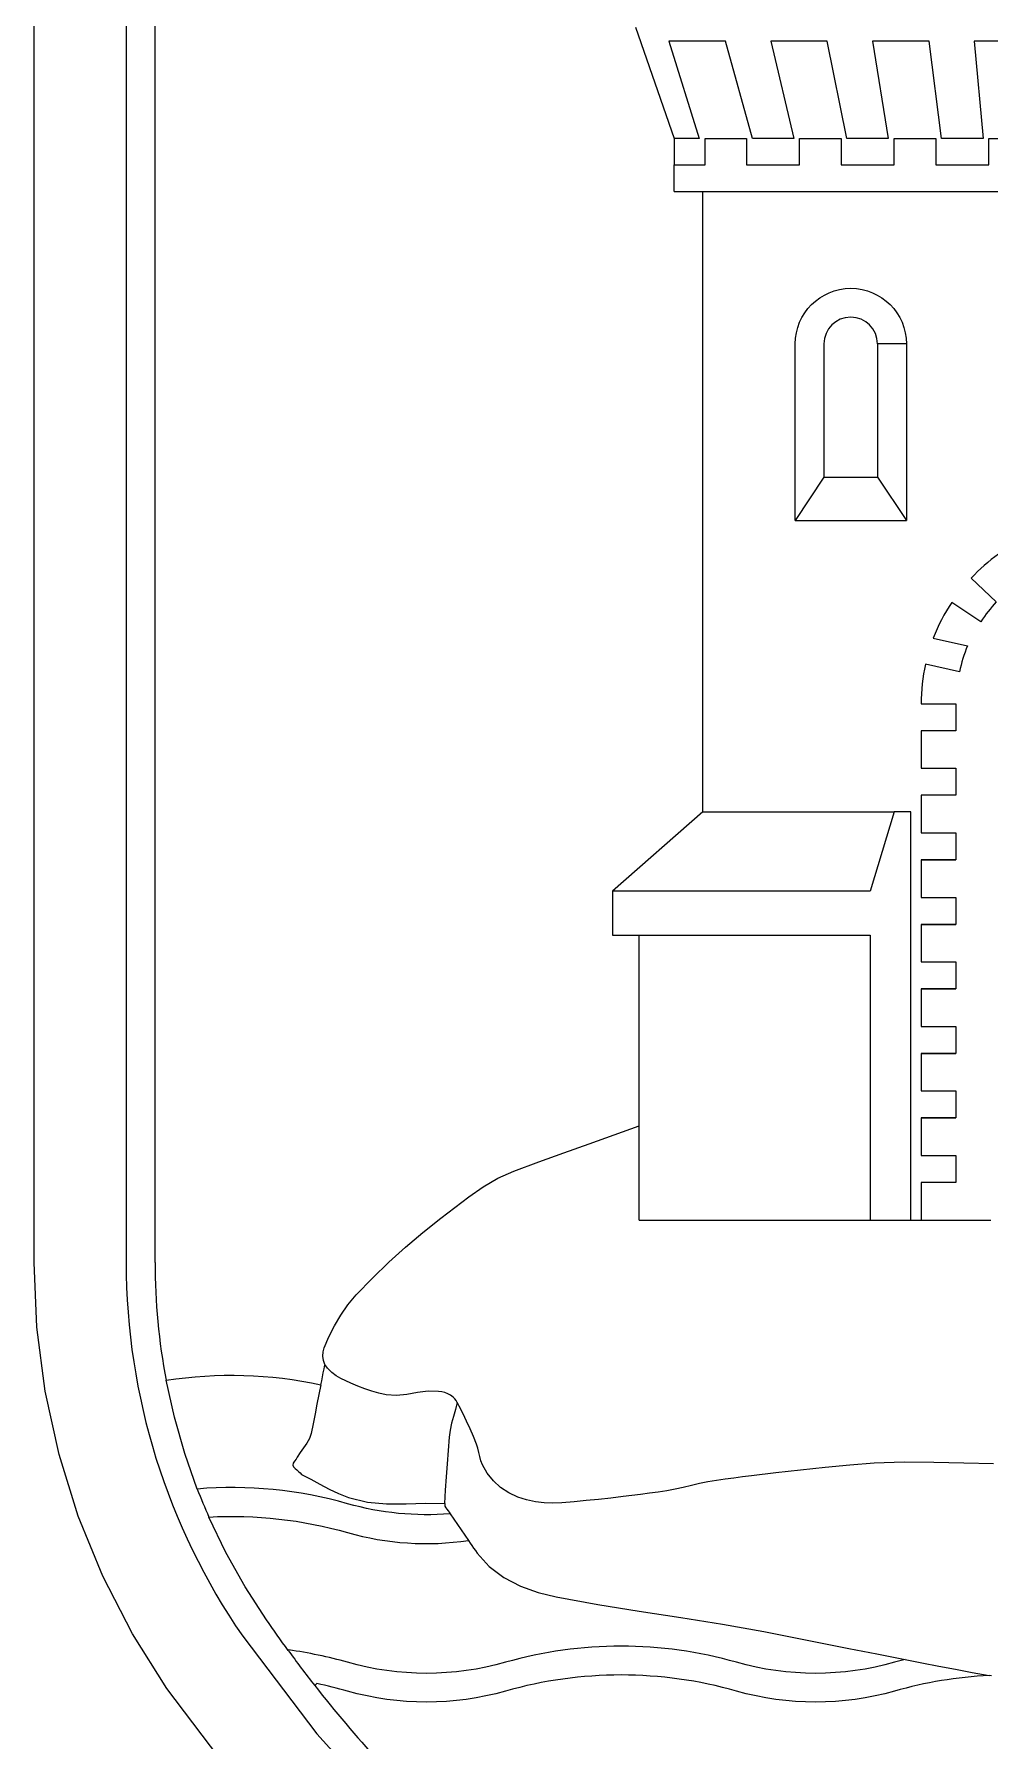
# Model space of a CAD drawing. Header units: metres. Extents: x 523256 to 524015, y 4669220 to 4669814.
# Drawn here: x 523834.22 to 523842.15, y 4669237.04 to 4669251.19 of the extents above; entities that cross this region are included whole.
import ezdxf

# ---------------------------------------------------------------- set-up
doc = ezdxf.new("R2010")
doc.units = ezdxf.units.M
doc.header["$MEASUREMENT"] = 0
doc.layers.add('992006 Lineas cajetin', color=7, linetype='Continuous', lineweight=0)

msp = doc.modelspace()

# ---------------------------------------------------------------- linework, layer by layer
at = {"layer": '992006 Lineas cajetin'}
for p, q in [((523835.22747, 4669241.00577), (523835.22747, 4669260.23177)), ((523839.21347, 4669251.25177), (523839.53547, 4669250.32777)), ((523839.53547, 4669249.88777), (523839.53547, 4669250.10777)), ((523839.53547, 4669249.88777), (523843.10347, 4669249.88777)), ((523839.77147, 4669244.74377), (523839.77147, 4669249.88777)), ((523841.22147, 4669248.62377), (523841.22147, 4669247.51977)), ((523841.46147, 4669248.62377), (523841.46147, 4669247.15977)), ((523840.77747, 4669247.51977), (523841.22147, 4669247.51977)), ((523841.22147, 4669247.51977), (523841.46147, 4669247.15977)), ((523840.53947, 4669247.15977), (523841.46147, 4669247.15977)), ((523841.58347, 4669245.10377), (523841.87147, 4669245.10377)), ((523839.77147, 4669244.74377), (523839.02347, 4669244.08577)), ((523839.77147, 4669244.74377), (523841.35947, 4669244.74377)), ((523841.58347, 4669244.56777), (523841.87147, 4669244.56777)), ((523841.58347, 4669244.56777), (523841.87147, 4669244.56777)), ((523841.58347, 4669244.34377), (523841.87147, 4669244.34377)), ((523841.58347, 4669244.03177), (523841.87147, 4669244.03177)), ((523841.58347, 4669244.03177), (523841.87147, 4669244.03177)), ((523839.24547, 4669241.35577), (523839.24547, 4669243.71977)), ((523841.58347, 4669243.80777), (523841.87147, 4669243.80777)), ((523841.58347, 4669243.80777), (523841.87147, 4669243.80777)), ((523841.58347, 4669243.49777), (523841.87147, 4669243.49777)), ((523841.58347, 4669243.49777), (523841.87147, 4669243.49777)), ((523841.58347, 4669243.27377), (523841.87147, 4669243.27377)), ((523841.58347, 4669243.27377), (523841.87147, 4669243.27377)), ((523841.58347, 4669243.27377), (523841.87147, 4669243.27377)), ((523841.58347, 4669242.96377), (523841.87147, 4669242.96377)), ((523841.58347, 4669242.96377), (523841.87147, 4669242.96377)), ((523841.58347, 4669242.73777), (523841.87147, 4669242.73777)), ((523841.58347, 4669242.73777), (523841.87147, 4669242.73777)), ((523841.58347, 4669242.73777), (523841.87147, 4669242.73777)), ((523841.58347, 4669242.73777), (523841.87147, 4669242.73777)), ((523841.58347, 4669242.42777), (523841.87147, 4669242.42777)), ((523841.58347, 4669242.42777), (523841.87147, 4669242.42777)), ((523841.58347, 4669242.20377), (523841.87147, 4669242.20377)), ((523841.58347, 4669242.20377), (523841.87147, 4669242.20377)), ((523841.58347, 4669242.20377), (523841.87147, 4669242.20377)), ((523841.58347, 4669242.20377), (523841.87147, 4669242.20377)), ((523841.58347, 4669242.20377), (523841.87147, 4669242.20377)), ((523841.58347, 4669241.89177), (523841.87147, 4669241.89177)), ((523841.58347, 4669241.89177), (523841.87147, 4669241.89177)), ((523839.24547, 4669241.35577), (523841.16147, 4669241.35577)), ((523841.49947, 4669241.35577), (523841.58347, 4669241.35577))]:
    msp.add_line(p, q, dxfattribs=at)
at = {"layer": '992006 Lineas cajetin', "extrusion": (0, 0, -1), "flags": 128}
msp.add_lwpolyline([(-523835.97955, 4669236.60695), (-523835.32437, 4669237.47163), (-523835.03864, 4669237.92606), (-523834.79317, 4669238.40343), (-523834.58979, 4669238.90019), (-523834.43, 4669239.41264), (-523834.31502, 4669239.93697), (-523834.24568, 4669240.46925), (-523834.22347, 4669241.00577), (-523834.22347, 4669261.23577), (-523834.98747, 4669260.47177), (-523834.98747, 4669241.00577, -0.15228457), (-523835.95404, 4669237.90658), (-523836.56862, 4669237.09546), (-523837.252, 4669236.34139)], format="xyb", dxfattribs=at)
at = {"layer": '992006 Lineas cajetin'}
for points in [[(523842.49547, 4669251.13377), (523842.02347, 4669251.13377), (523842.09747, 4669250.32777), (523841.75147, 4669250.32777), (523841.64947, 4669251.13377), (523841.17947, 4669251.13377), (523841.31147, 4669250.32777), (523840.96747, 4669250.32777), (523840.80547, 4669251.13377), (523840.33547, 4669251.13377), (523840.52747, 4669250.32777), (523840.18347, 4669250.32777), (523839.96147, 4669251.13377), (523839.48947, 4669251.13377), (523839.74147, 4669250.32777), (523839.53547, 4669250.32777), (523839.53547, 4669250.10777), (523839.79147, 4669250.10777), (523839.79147, 4669250.32777), (523840.13547, 4669250.32777), (523840.13547, 4669250.10777), (523840.57547, 4669250.10777), (523840.57547, 4669250.32777), (523840.91947, 4669250.32777), (523840.91947, 4669250.10777), (523841.35947, 4669250.10777), (523841.35947, 4669250.32777), (523841.70547, 4669250.32777), (523841.70547, 4669250.10777), (523842.14547, 4669250.10777), (523842.14547, 4669250.32777), (523842.49147, 4669250.32777)], [(523836.60347, 4669239.99177), (523836.61, 4669240.02454), (523836.61637, 4669240.05735), (523836.62268, 4669240.09017), (523836.62901, 4669240.12298), (523836.63547, 4669240.15577)], [(523837.73347, 4669239.84377), (523837.71937, 4669239.78628), (523837.70349, 4669239.72909), (523837.68807, 4669239.67184), (523837.67532, 4669239.61419), (523837.66747, 4669239.55577), (523837.65906, 4669239.44619), (523837.65103, 4669239.33659), (523837.6432, 4669239.22698), (523837.63541, 4669239.11737), (523837.62747, 4669239.00777)], [(523841.45147, 4669237.71177), (523841.59063, 4669237.6851), (523841.72982, 4669237.65866), (523841.86904, 4669237.63236), (523842.00826, 4669237.60609), (523842.14747, 4669237.57977)]]:
    msp.add_lwpolyline(points, dxfattribs=at)
at = {"layer": '992006 Lineas cajetin', "extrusion": (0, 0, -1), "flags": 128}
for points in [[(-523840.53947, 4669247.15977), (-523840.53947, 4669248.62377, 1), (-523841.46147, 4669248.62377), (-523841.22147, 4669248.62377, -1), (-523840.77747, 4669248.62377), (-523840.77747, 4669247.51977), (-523840.53947, 4669247.15977)], [(-523835.57723, 4669239.12677), (-523835.47327, 4669239.42193), (-523835.3872, 4669239.72279), (-523835.31934, 4669240.02827, 0.09259862), (-523836.60347, 4669239.99177), (-523836.58705, 4669239.91097), (-523836.57071, 4669239.83016), (-523836.55438, 4669239.74935), (-523836.53799, 4669239.66855), (-523836.52147, 4669239.58777), (-523836.5072, 4669239.54538), (-523836.48506, 4669239.50606), (-523836.45865, 4669239.46834), (-523836.43159, 4669239.43074), (-523836.40747, 4669239.39177), (-523836.39676, 4669239.37518), (-523836.38404, 4669239.35741), (-523836.37348, 4669239.33974), (-523836.36923, 4669239.32344), (-523836.37547, 4669239.30977), (-523836.38898, 4669239.29732), (-523836.40256, 4669239.2849), (-523836.41619, 4669239.27252), (-523836.42984, 4669239.26014), (-523836.44347, 4669239.24777), (-523836.51995, 4669239.20782), (-523836.59538, 4669239.16651), (-523836.67138, 4669239.12598), (-523836.74955, 4669239.08835), (-523836.83147, 4669239.05577), (-523836.98899, 4669239.01741), (-523837.14867, 4669239.00397), (-523837.30959, 4669239.00492), (-523837.47083, 4669239.00971), (-523837.63147, 4669239.00777), (-523837.63147, 4669238.98377), (-523837.6402, 4669238.97131), (-523837.64904, 4669238.95895), (-523837.65793, 4669238.9466), (-523837.66676, 4669238.93423), (-523837.67547, 4669238.92177, 0.0900373), (-523836.82463, 4669239.0048, -0.09023571), (-523835.57723, 4669239.12677)], [(-523835.67358, 4669238.89422, 0.08328554), (-523836.82434, 4669238.7656, -0.10624297), (-523837.82747, 4669238.69977), (-523837.84181, 4669238.67893), (-523837.85614, 4669238.65811), (-523837.87052, 4669238.63731), (-523837.88495, 4669238.61653), (-523837.89947, 4669238.59577), (-523837.9994, 4669238.48371), (-523838.12174, 4669238.39274), (-523838.25972, 4669238.3214), (-523838.40655, 4669238.26822), (-523838.55547, 4669238.23177), (-523838.90014, 4669238.17005), (-523839.24548, 4669238.11499), (-523839.5909, 4669238.062), (-523839.93576, 4669238.00646), (-523840.27947, 4669237.94377), (-523840.51389, 4669237.89748), (-523840.74833, 4669237.85125), (-523840.98275, 4669237.80496), (-523841.21714, 4669237.7585), (-523841.45147, 4669237.71177, -0.00650189), (-523841.36281, 4669237.68948, 0.13963027), (-523840.05266, 4669237.68948, -0.13964415), (-523838.13478, 4669237.68948, 0.13963027), (-523836.82463, 4669237.68948, -0.03572786), (-523836.33537, 4669237.79165), (-523836.33143, 4669237.78852, 0.0068653), (-523836.1508, 4669238.04249), (-523835.97407, 4669238.31627), (-523835.81479, 4669238.60055), (-523835.67358, 4669238.89422)]]:
    msp.add_lwpolyline(points, format="xyb", close=True, dxfattribs=at)
at = {"layer": '992006 Lineas cajetin', "flags": 128}
for points in [[(523842.22547, 4669246.87977, 0.04982905), (523841.99947, 4669246.68177), (523842.20747, 4669246.48377, 0.04228571), (523842.07947, 4669246.31977), (523841.83947, 4669246.47977, 0.05527224), (523841.68347, 4669246.18377), (523841.96947, 4669246.11977, 0.04582789), (523841.90147, 4669245.90377), (523841.61947, 4669245.96777, 0.05449085), (523841.58347, 4669245.63977), (523841.87147, 4669245.63977), (523841.87147, 4669245.41377), (523841.58347, 4669245.41377), (523841.58347, 4669245.10377), (523841.87147, 4669245.10377), (523841.87147, 4669244.87977), (523841.58347, 4669244.87977), (523841.58347, 4669244.56777), (523841.87147, 4669244.56777), (523841.87147, 4669244.34377), (523841.58347, 4669244.34377), (523841.58347, 4669244.03177), (523841.87147, 4669244.03177), (523841.87147, 4669243.80777), (523841.58347, 4669243.80777), (523841.58347, 4669243.49777), (523841.87147, 4669243.49777), (523841.87147, 4669243.27377), (523841.58347, 4669243.27377), (523841.58347, 4669242.96377), (523841.87147, 4669242.96377), (523841.87147, 4669242.73777), (523841.58347, 4669242.73777), (523841.58347, 4669242.42777), (523841.87147, 4669242.42777), (523841.87147, 4669242.20377), (523841.58347, 4669242.20377), (523841.58347, 4669241.89177), (523841.87147, 4669241.89177), (523841.87147, 4669241.89177), (523841.87147, 4669241.66777), (523841.58347, 4669241.66777), (523841.58347, 4669241.35577), (523842.16147, 4669241.35577)], [(523842.16668, 4669237.57619), (523842.14747, 4669237.57977, 0.05693688), (523841.36281, 4669237.45033, -0.13963027), (523840.05266, 4669237.45033), (523840.05266, 4669237.45033, 0.13964415), (523838.13478, 4669237.45033, -0.13963027), (523836.82463, 4669237.45033, 0.01870298), (523836.5701, 4669237.51253), (523836.55159, 4669237.49772, 0.03598945), (523837.64705, 4669236.28843, 0.05192043)]]:
    msp.add_lwpolyline(points, format="xyb", dxfattribs=at)
at = {"layer": '992006 Lineas cajetin'}
msp.add_lwpolyline([(523839.02347, 4669243.71977), (523841.16147, 4669243.71977), (523841.16147, 4669241.35577), (523841.49947, 4669241.35577), (523841.49947, 4669244.74377), (523841.35947, 4669244.74377), (523841.16147, 4669244.08577), (523839.02347, 4669244.08577)], close=True, dxfattribs=at)
at = {"layer": '992006 Lineas cajetin', "extrusion": (0, 0, -1)}
for points in [[(-523842.18434, 4669239.33682), (-523841.93705, 4669239.34096), (-523841.68973, 4669239.34658), (-523841.4425, 4669239.34806), (-523841.19547, 4669239.33977), (-523840.99093, 4669239.32495), (-523840.78679, 4669239.30615), (-523840.58292, 4669239.28435), (-523840.37919, 4669239.26056), (-523840.17547, 4669239.23577), (-523840.10289, 4669239.22675), (-523840.0304, 4669239.21737), (-523839.958, 4669239.20751), (-523839.88569, 4669239.19702), (-523839.81347, 4669239.18577), (-523839.74514, 4669239.17267), (-523839.67733, 4669239.15687), (-523839.60969, 4669239.14022), (-523839.54186, 4669239.12456), (-523839.47347, 4669239.11177), (-523839.40125, 4669239.101), (-523839.32893, 4669239.09108), (-523839.25653, 4669239.08175), (-523839.18404, 4669239.07274), (-523839.11147, 4669239.06377), (-523839.00952, 4669239.05171), (-523838.90752, 4669239.04073), (-523838.8055, 4669239.03058), (-523838.70348, 4669239.021), (-523838.60147, 4669239.01177), (-523838.52849, 4669239.00818), (-523838.45563, 4669239.01081), (-523838.38286, 4669239.02002), (-523838.31015, 4669239.03621), (-523838.23747, 4669239.05977), (-523838.16212, 4669239.09469), (-523838.09413, 4669239.13967), (-523838.03442, 4669239.19399), (-523837.98389, 4669239.25693), (-523837.94347, 4669239.32777), (-523837.93067, 4669239.36142), (-523837.92183, 4669239.39581), (-523837.91458, 4669239.43038), (-523837.90659, 4669239.46455), (-523837.89547, 4669239.49777), (-523837.86863, 4669239.56157), (-523837.84092, 4669239.62502), (-523837.81222, 4669239.68817), (-523837.78245, 4669239.75106), (-523837.75147, 4669239.81377), (-523837.7434, 4669239.82961), (-523837.73499, 4669239.84494), (-523837.72563, 4669239.85974), (-523837.71467, 4669239.87402), (-523837.70147, 4669239.88777), (-523837.6793, 4669239.90489), (-523837.65564, 4669239.91729), (-523837.63088, 4669239.92594), (-523837.60537, 4669239.93178), (-523837.57947, 4669239.93577), (-523837.49245, 4669239.93751), (-523837.40478, 4669239.92637), (-523837.31703, 4669239.91154), (-523837.22975, 4669239.90227), (-523837.14347, 4669239.90777), (-523837.08385, 4669239.92085), (-523837.02516, 4669239.93738), (-523836.9671, 4669239.95698), (-523836.90931, 4669239.97924), (-523836.85147, 4669240.00377), (-523836.80901, 4669240.02284), (-523836.76843, 4669240.043), (-523836.72968, 4669240.06603), (-523836.69271, 4669240.09369), (-523836.65747, 4669240.12777), (-523836.6364, 4669240.15863), (-523836.62402, 4669240.1932), (-523836.61958, 4669240.22934), (-523836.62232, 4669240.26491), (-523836.63147, 4669240.29777), (-523836.67029, 4669240.38946), (-523836.71529, 4669240.48049), (-523836.76728, 4669240.56948), (-523836.82708, 4669240.65503), (-523836.89547, 4669240.73577), (-523837.03078, 4669240.87582), (-523837.16709, 4669241.00804), (-523837.30616, 4669241.13383), (-523837.4497, 4669241.2546), (-523837.59947, 4669241.37177), (-523837.71516, 4669241.46095), (-523837.83094, 4669241.54951), (-523837.94926, 4669241.63268), (-523838.07262, 4669241.70568), (-523838.20347, 4669241.76377), (-523838.41183, 4669241.83914), (-523838.62021, 4669241.9144), (-523838.82861, 4669241.98958), (-523839.03703, 4669242.0647), (-523839.24547, 4669242.13977)], [(-523837.67547, 4669238.92177), (-523837.70588, 4669238.87737), (-523837.73628, 4669238.83297), (-523837.76667, 4669238.78857), (-523837.79707, 4669238.74417), (-523837.82747, 4669238.69977)]]:
    msp.add_lwpolyline(points, dxfattribs=at)
at = {"layer": '992006 Lineas cajetin'}
for centre, radius, start, end in [((523840.44037, 4669241.00554), 5.21344, 180, 190.804097), ((523840.44037, 4669241.00554), 5.21344, 201.122892, 203.889606), ((523845.48879, 4669244.49275), 11.34918, 216.208339, 218.049808)]:
    msp.add_arc(centre, radius, start, end, dxfattribs=at)

doc.saveas('drawing.dxf')
